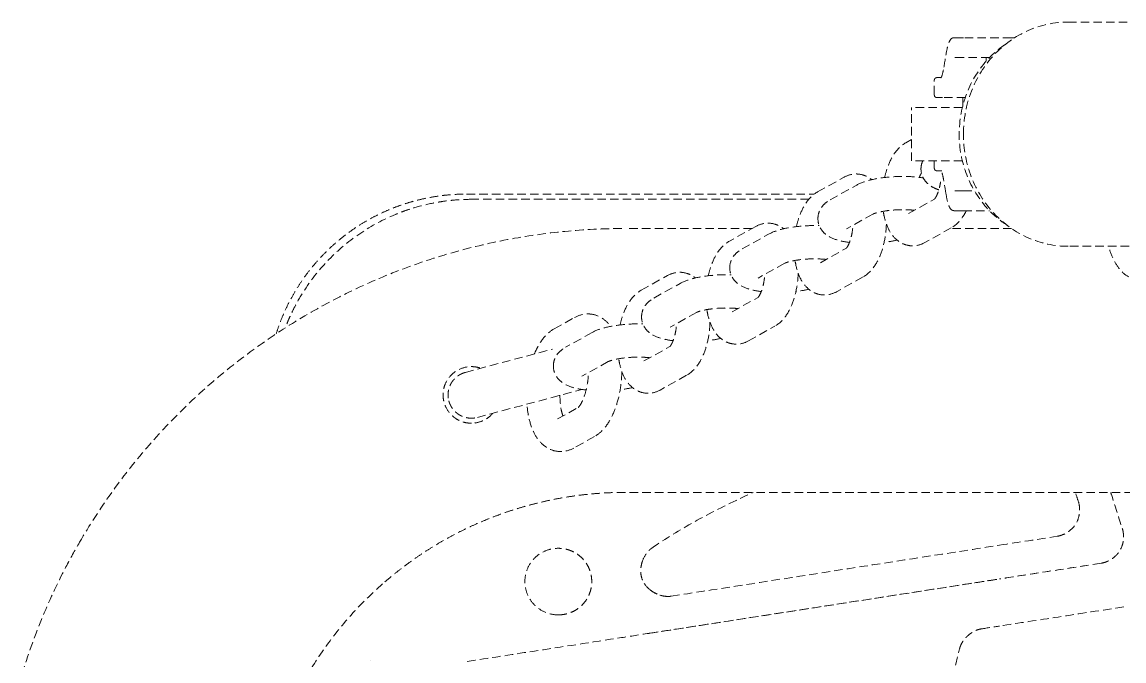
# Model space of a CAD drawing. Header units: millimetres. Extents: x -4151 to 3726, y -2931 to 1353.
# Drawn here: x -378.5 to -213, y 9 to 105 of the extents above; entities that cross this region are included whole.
import ezdxf

# ---------------------------------------------------------------- set-up
doc = ezdxf.new("R2010")
doc.units = ezdxf.units.MM
doc.linetypes.add('HIDDEN', pattern=[1.905, 1.27, -0.635])
doc.layers.add('DIKOM_ОБЪЕКТ', color=7, linetype='Continuous')

msp = doc.modelspace()

# ---------------------------------------------------------------- linework, layer by layer
at = {"layer": 'DIKOM_ОБЪЕКТ', "color": 7, "linetype": 'HIDDEN', "lineweight": 15, "extrusion": (1, -3.44509e-16, -2.22045e-16)}
for p, q in [((-41.068, 105.045), (-221.39, 105.045)), ((-233.706, 99.694), (-233.706, 99.155)), ((-241.502, 94.194), (-241.502, 96.194)), ((-237.223, 93.694), (-237.223, 92.449)), ((-244.925, 84.195), (-244.925, 92.195)), ((-245.783, 86.897), (-244.925, 87.376)), ((-241.502, 84.195), (-241.502, 83.194)), ((-259.025, 79.513), (-255.052, 81.728)), ((-257.124, 78.332), (-253.151, 80.548)), ((-245.362, 76.272), (-241.462, 78.447)), ((-250.716, 76.181), (-254.689, 73.965)), ((-268.879, 74.018), (-287.89, 74.018)), ((-268.294, 74.344), (-272.267, 72.128)), ((-270.366, 70.948), (-266.394, 73.163)), ((-263.94, 74.018), (-264.191, 74.018)), ((-238.954, 74.121), (-242.927, 71.905)), ((-229.89, 74.018), (-239.138, 74.018)), ((-75.086, 71.345), (-221.39, 71.345)), ((-258.604, 68.888), (-254.705, 71.062)), ((-263.958, 68.796), (-267.931, 66.581)), ((-285.509, 64.744), (-281.537, 66.959)), ((-252.196, 66.736), (-256.169, 64.521)), ((-283.608, 63.563), (-279.636, 65.779)), ((-271.846, 61.503), (-267.947, 63.678)), ((-277.201, 61.412), (-281.173, 59.196)), ((-298.588, 58.931), (-295.498, 60.654)), ((-292.878, 58.394), (-296.851, 56.179)), ((-269.411, 57.136), (-265.438, 59.352)), ((-285.088, 54.119), (-281.189, 56.293)), ((-311.912, 52.4), (-298.813, 55.91)), ((-290.443, 54.027), (-294.415, 51.812)), ((-278.681, 51.967), (-282.653, 49.752)), ((-310.101, 45.638), (-294.416, 49.841)), ((-298.053, 45.408), (-294.979, 47.122)), ((-292.528, 42.764), (-295.617, 41.041)), ((-175.486, 34.373), (-287.89, 34.373))]:
    msp.add_line(p, q, dxfattribs=at)
at = {"layer": 'DIKOM_ОБЪЕКТ', "color": 7, "linetype": 'HIDDEN', "lineweight": 15}
for points, knots in [([(-237.118, 88.195), (-237.118, 90.403), (-236.71, 92.604), (-235.133, 96.683), (-233.969, 98.549), (-231.055, 101.671), (-229.313, 102.918), (-225.506, 104.608), (-223.451, 105.045), (-221.39, 105.045)], [0, 0, 0, 0, 0.3926991, 0.3926991, 0.7853982, 0.7853982, 1.1780972, 1.1780972, 1.5707963, 1.5707963, 1.5707963, 1.5707963]), ([(-239.754, 100.09), (-239.65, 100.722), (-239.535, 101.248), (-239.28, 102.065), (-239.162, 102.353), (-238.852, 102.613), (-238.772, 102.694), (-238.431, 102.694)], [0, 0, 0, 0, 3.2439842, 3.2439842, 6.5575601, 6.5575601, 7.8649245, 7.8649245, 7.8649245, 7.8649245]), ([(-229.927, 102.694), (-230.772, 102.694), (-231.636, 102.694), (-233.274, 102.694), (-234.045, 102.694), (-235.38, 102.694), (-235.942, 102.694), (-236.771, 102.694), (-237.038, 102.694), (-237.136, 102.694)], [0, 0, 0, 0, 0.25, 0.25, 0.5, 0.5, 0.75, 0.75, 1, 1, 1, 1]), ([(-230.59, 74.529), (-231.604, 75.19), (-232.545, 75.981), (-234.769, 78.364), (-235.875, 80.136), (-237.372, 84.009), (-237.76, 86.099), (-237.76, 90.291), (-237.372, 92.382), (-235.875, 96.255), (-234.769, 98.027), (-232.545, 100.41), (-231.604, 101.2), (-230.59, 101.862)], [3.6883407, 3.6883407, 3.6883407, 3.6883407, 3.9269908, 3.9269908, 4.3196899, 4.3196899, 4.712389, 4.712389, 5.1050881, 5.1050881, 5.4977871, 5.4977871, 5.7364373, 5.7364373, 5.7364373, 5.7364373]), ([(-233.21, 99.694), (-233.356, 99.694), (-233.499, 99.694), (-234.021, 99.694), (-234.379, 99.694), (-235.046, 99.694), (-235.352, 99.694), (-235.907, 99.694), (-236.149, 99.694), (-236.564, 99.694), (-236.733, 99.694), (-236.996, 99.694), (-237.087, 99.694), (-237.136, 99.694)], [0.32856811, 0.32856811, 0.32856811, 0.32856811, 0.375, 0.375, 0.5, 0.5, 0.625, 0.625, 0.75, 0.75, 0.875, 0.875, 1, 1, 1, 1]), ([(-240.516, 96.647), (-240.516, 96.647), (-240.504, 96.658), (-240.453, 96.729), (-240.394, 96.848), (-240.244, 97.297), (-240.147, 97.719), (-240.059, 98.249)], [1.0455503, 1.0455503, 1.0455503, 1.0455503, 1.7098304, 1.7098304, 3.48128, 3.48128, 6.3237076, 6.3237076, 6.3237076, 6.3237076]), ([(-241.502, 96.194), (-241.502, 96.274), (-241.496, 96.356), (-241.46, 96.477), (-241.441, 96.52), (-241.388, 96.587), (-241.356, 96.613), (-241.293, 96.648), (-241.263, 96.66), (-241.189, 96.681), (-241.144, 96.687), (-241.067, 96.693), (-241.034, 96.694), (-241.002, 96.694)], [0, 0, 0, 0, 0.24037924, 0.24037924, 0.37737045, 0.37737045, 0.49684701, 0.49684701, 0.59324251, 0.59324251, 0.72705586, 0.72705586, 0.82498601, 0.82498601, 0.82498601, 0.82498601]), ([(-241.002, 93.694), (-241.033, 93.694), (-241.064, 93.695), (-241.139, 93.701), (-241.185, 93.707), (-241.26, 93.728), (-241.29, 93.739), (-241.352, 93.773), (-241.384, 93.798), (-241.436, 93.862), (-241.456, 93.902), (-241.496, 94.024), (-241.502, 94.11), (-241.502, 94.194)], [0, 0, 0, 0, 0.09260945, 0.09260945, 0.22829082, 0.22829082, 0.32526046, 0.32526046, 0.44063578, 0.44063578, 0.57295644, 0.57295644, 0.82492285, 0.82492285, 0.82492285, 0.82492285]), ([(-221.39, 71.345), (-223.451, 71.345), (-225.506, 71.783), (-229.313, 73.473), (-231.055, 74.72), (-233.969, 77.842), (-235.133, 79.708), (-236.71, 83.787), (-237.118, 85.988), (-237.118, 88.195)], [1.5707963, 1.5707963, 1.5707963, 1.5707963, 1.9634954, 1.9634954, 2.3561945, 2.3561945, 2.7488936, 2.7488936, 3.1415927, 3.1415927, 3.1415927, 3.1415927]), ([(-248.948, 81.69), (-248.828, 82.237), (-248.676, 82.769), (-248.231, 84.002), (-247.9, 84.68), (-247.044, 85.932), (-246.477, 86.51), (-245.783, 86.897)], [13.5206196, 13.5206196, 13.5206196, 13.5206196, 15.2329974, 15.2329974, 17.7698322, 17.7698322, 20.6448129, 20.6448129, 20.6448129, 20.6448129]), ([(-241.123, 84.195), (-241.947, 84.195), (-242.652, 84.195), (-243.795, 84.195), (-244.229, 84.195), (-244.787, 84.195), (-244.925, 84.195), (-244.925, 84.195)], [4.37558517, 4.37558517, 4.37558517, 4.37558517, 4.61403519, 4.61403519, 4.8524852, 4.8524852, 5.07937575, 5.07937575, 5.07937575, 5.07937575]), ([(-243.498, 82.971), (-243.498, 83.305), (-243.436, 83.644), (-243.293, 84.036), (-243.259, 84.116), (-243.221, 84.195)], [0, 0, 0, 0, 1.0971942, 1.0971942, 1.3900549, 1.3900549, 1.3900549, 1.3900549]), ([(-240.818, 79.831), (-241.086, 79.924), (-241.342, 80.03), (-241.887, 80.307), (-242.177, 80.492), (-242.651, 80.909), (-242.844, 81.122), (-243.222, 81.689), (-243.384, 82.076), (-243.484, 82.64), (-243.498, 82.806), (-243.498, 82.971)], [5.3463358, 5.3463358, 5.3463358, 5.3463358, 6.4346911, 6.4346911, 7.7585834, 7.7585834, 8.7636135, 8.7636135, 10.1067582, 10.1067582, 10.6475157, 10.6475157, 10.6475157, 10.6475157]), ([(-241.002, 82.694), (-241.033, 82.694), (-241.064, 82.695), (-241.139, 82.701), (-241.185, 82.707), (-241.26, 82.728), (-241.29, 82.739), (-241.352, 82.773), (-241.384, 82.798), (-241.436, 82.862), (-241.456, 82.902), (-241.496, 83.024), (-241.502, 83.11), (-241.502, 83.194)], [0, 0, 0, 0, 0.09260945, 0.09260945, 0.22829082, 0.22829082, 0.32526046, 0.32526046, 0.44063578, 0.44063578, 0.57295644, 0.57295644, 0.82492285, 0.82492285, 0.82492285, 0.82492285]), ([(-255.052, 81.728), (-254.585, 81.988), (-254.047, 82.162), (-253.305, 82.219), (-253.108, 82.218), (-252.913, 82.2)], [0, 0, 0, 0, 1.9330278, 1.9330278, 2.6207131, 2.6207131, 2.6207131, 2.6207131]), ([(-253.151, 80.548), (-252.551, 80.883), (-251.881, 81.114), (-250.367, 81.492), (-249.506, 81.635), (-247.842, 81.805), (-247.026, 81.847), (-245.508, 81.849), (-244.784, 81.814), (-243.785, 81.712), (-243.464, 81.669), (-243.157, 81.617)], [0, 0, 0, 0, 2.7719181, 2.7719181, 5.5169285, 5.5169285, 7.8977465, 7.8977465, 10.1095573, 10.1095573, 11.2094959, 11.2094959, 11.2094959, 11.2094959]), ([(-252.913, 82.2), (-252.467, 82.161), (-252.024, 82.032), (-251.365, 81.704), (-251.119, 81.542), (-250.894, 81.358)], [0, 0, 0, 0, 1.5737064, 1.5737064, 2.6193041, 2.6193041, 2.6193041, 2.6193041]), ([(-243.43, 82.353), (-243.468, 82.292), (-243.508, 82.22), (-243.613, 82.014), (-243.679, 81.867), (-243.743, 81.703)], [1.910269, 1.910269, 1.910269, 1.910269, 2.3564729, 2.3564729, 3.0363647, 3.0363647, 3.0363647, 3.0363647]), ([(-240.059, 81.139), (-240.146, 81.667), (-240.243, 82.087), (-240.38, 82.5), (-240.425, 82.602), (-240.483, 82.703), (-240.446, 82.715), (-240.397, 82.717)], [0, 0, 0, 0, 2.8269624, 2.8269624, 4.2164106, 4.2164106, 5.0114188, 5.0114188, 5.0114188, 5.0114188]), ([(-262.19, 74.305), (-262.07, 74.853), (-261.918, 75.384), (-261.473, 76.617), (-261.142, 77.295), (-260.286, 78.548), (-259.719, 79.126), (-259.025, 79.513)], [13.5206196, 13.5206196, 13.5206196, 13.5206196, 15.2329974, 15.2329974, 17.7698322, 17.7698322, 20.6448129, 20.6448129, 20.6448129, 20.6448129]), ([(-241.484, 78.424), (-241.484, 78.424), (-241.483, 78.425), (-241.47, 78.438), (-241.429, 78.481), (-241.322, 78.635), (-241.255, 78.745), (-241.108, 79.034), (-241.025, 79.225), (-240.858, 79.683), (-240.775, 79.963), (-240.646, 80.504), (-240.596, 80.765), (-240.556, 81.03)], [0.7287242, 0.7287242, 0.7287242, 0.7287242, 0.8667901, 0.8667901, 1.6162353, 1.6162353, 2.3564729, 2.3564729, 3.2021989, 3.2021989, 4.1788721, 4.1788721, 4.9900503, 4.9900503, 4.9900503, 4.9900503]), ([(-237.136, 79.694), (-237.087, 79.694), (-236.996, 79.694), (-236.733, 79.694), (-236.564, 79.694), (-236.15, 79.694), (-235.907, 79.694), (-235.58, 79.694), (-235.529, 79.694), (-235.478, 79.694)], [0, 0, 0, 0, 0.125, 0.125, 0.25, 0.25, 0.375, 0.375, 0.39738359, 0.39738359, 0.39738359, 0.39738359]), ([(-310.943, 78.409), (-311.951, 78.409), (-312.945, 78.359), (-314.409, 78.213), (-314.893, 78.152), (-315.611, 78.045), (-315.968, 77.988), (-316.381, 77.913), (-316.587, 77.874), (-316.675, 77.857), (-316.733, 77.846), (-316.761, 77.84), (-317.771, 77.64), (-318.731, 77.398), (-320.139, 76.97), (-320.602, 76.817), (-321.289, 76.571), (-321.629, 76.444), (-322.023, 76.289), (-322.191, 76.222), (-322.303, 76.176), (-322.357, 76.154), (-324.249, 75.371), (-325.996, 74.433), (-329.254, 72.251), (-330.764, 71.007), (-333.5, 68.271), (-334.744, 66.761), (-336.38, 64.318), (-336.887, 63.474), (-337.586, 62.17), (-337.809, 61.728), (-338.126, 61.057), (-338.281, 60.719), (-338.454, 60.322), (-338.527, 60.15), (-338.575, 60.036), (-338.6, 59.977), (-338.736, 59.649), (-338.845, 59.373), (-338.95, 59.096)], [-1, -1, -1, -1, -0.9375, -0.9375, -0.90625, -0.90625, -0.890625, -0.8828125, -0.87890625, -0.87695312, -0.87695312, -0.875, -0.875, -0.8125, -0.8125, -0.78125, -0.78125, -0.765625, -0.7578125, -0.75390625, -0.75390625, -0.75, -0.75, -0.625, -0.625, -0.5, -0.5, -0.375, -0.375, -0.3125, -0.3125, -0.28125, -0.28125, -0.265625, -0.2578125, -0.25390625, -0.25390625, -0.25, -0.25, -0.23085261, -0.23085261, -0.23085261, -0.23085261]), ([(-258.969, 75.392), (-258.983, 75.734), (-258.933, 76.083), (-258.724, 76.722), (-258.563, 77.02), (-258.169, 77.549), (-257.929, 77.779), (-257.5, 78.107), (-257.315, 78.226), (-257.124, 78.332)], [0, 0, 0, 0, 1.136642, 1.136642, 2.2760099, 2.2760099, 3.5055536, 3.5055536, 4.3868694, 4.3868694, 4.3868694, 4.3868694]), ([(-238.431, 76.694), (-238.489, 76.694), (-238.54, 76.698), (-238.63, 76.708), (-238.67, 76.717), (-238.758, 76.741), (-238.8, 76.759), (-238.915, 76.821), (-238.97, 76.87), (-239.162, 77.088), (-239.264, 77.309), (-239.508, 78.022), (-239.638, 78.594), (-239.754, 79.299)], [0, 0, 0, 0, 0.2219801, 0.2219801, 0.4714907, 0.4714907, 0.8781791, 0.8781791, 1.7618984, 1.7618984, 4.2719019, 4.2719019, 7.8885618, 7.8885618, 7.8885618, 7.8885618]), ([(-244.492, 76.757), (-244.503, 76.758), (-244.515, 76.76), (-244.848, 76.797), (-245.208, 76.823), (-246, 76.852), (-246.445, 76.852), (-247.35, 76.819), (-247.822, 76.785), (-248.705, 76.686), (-249.13, 76.62), (-249.841, 76.476), (-250.146, 76.395), (-250.462, 76.29), (-250.543, 76.259), (-250.666, 76.207), (-250.706, 76.187), (-250.716, 76.181)], [5.8046613, 5.8046613, 5.8046613, 5.8046613, 5.8463749, 5.8463749, 7.026725, 7.026725, 8.3489774, 8.3489774, 9.7438413, 9.7438413, 11.1411433, 11.1411433, 12.4582497, 12.4582497, 13.0408524, 13.0408524, 13.6579424, 13.6579424, 13.6579424, 13.6579424]), ([(-245.065, 71.433), (-245.512, 71.473), (-245.955, 71.601), (-246.754, 71.999), (-247.117, 72.272), (-247.784, 72.951), (-248.078, 73.375), (-248.635, 74.442), (-248.865, 75.126), (-249.077, 76.101), (-249.122, 76.353), (-249.159, 76.609)], [0, 0, 0, 0, 1.5737064, 1.5737064, 3.1748179, 3.1748179, 5.040479, 5.040479, 7.5193911, 7.5193911, 8.3446828, 8.3446828, 8.3446828, 8.3446828]), ([(-236.689, 76.694), (-236.855, 76.36), (-237.038, 76.044), (-237.693, 75.086), (-238.26, 74.508), (-238.954, 74.121)], [16.5033644, 16.5033644, 16.5033644, 16.5033644, 17.7698322, 17.7698322, 20.6448129, 20.6448129, 20.6448129, 20.6448129]), ([(-237.136, 76.694), (-237.038, 76.694), (-236.771, 76.694), (-235.942, 76.694), (-235.38, 76.694), (-234.254, 76.694), (-233.746, 76.694), (-233.208, 76.694)], [0, 0, 0, 0, 0.25, 0.25, 0.5, 0.5, 0.67175245, 0.67175245, 0.67175245, 0.67175245]), ([(-268.294, 74.344), (-267.828, 74.604), (-267.29, 74.778), (-266.547, 74.834), (-266.35, 74.833), (-266.155, 74.816)], [0, 0, 0, 0, 1.9330278, 1.9330278, 2.6207131, 2.6207131, 2.6207131, 2.6207131]), ([(-266.394, 73.163), (-265.793, 73.498), (-265.123, 73.729), (-263.609, 74.107), (-262.748, 74.251), (-261.085, 74.421), (-260.268, 74.463), (-259.243, 74.464), (-259.006, 74.46), (-258.771, 74.453)], [0, 0, 0, 0, 2.7719181, 2.7719181, 5.5169285, 5.5169285, 7.8977465, 7.8977465, 8.6181489, 8.6181489, 8.6181489, 8.6181489]), ([(-266.155, 74.816), (-265.709, 74.776), (-265.266, 74.648), (-264.607, 74.32), (-264.361, 74.158), (-264.136, 73.974)], [0, 0, 0, 0, 1.5737064, 1.5737064, 2.6193041, 2.6193041, 2.6193041, 2.6193041]), ([(-254.236, 71.93), (-254.785, 71.999), (-255.3, 72.094), (-256.427, 72.387), (-257.019, 72.607), (-257.842, 73.172), (-258.107, 73.405), (-258.463, 73.856), (-258.581, 74.041), (-258.849, 74.591), (-258.954, 74.993), (-258.969, 75.392)], [10.5283908, 10.5283908, 10.5283908, 10.5283908, 12.3973144, 12.3973144, 14.9898791, 14.9898791, 16.2703576, 16.2703576, 17.0241721, 17.0241721, 18.3527325, 18.3527325, 18.3527325, 18.3527325]), ([(-254.726, 71.039), (-254.726, 71.039), (-254.725, 71.04), (-254.712, 71.053), (-254.672, 71.097), (-254.565, 71.25), (-254.498, 71.36), (-254.35, 71.65), (-254.267, 71.84), (-254.1, 72.298), (-254.017, 72.578), (-253.868, 73.206), (-253.804, 73.565), (-253.737, 74.12), (-253.719, 74.317), (-253.706, 74.513)], [0.7287242, 0.7287242, 0.7287242, 0.7287242, 0.8667901, 0.8667901, 1.6162353, 1.6162353, 2.3564729, 2.3564729, 3.2021989, 3.2021989, 4.1788721, 4.1788721, 5.2737017, 5.2737017, 5.8618498, 5.8618498, 5.8618498, 5.8618498]), ([(-248.694, 74.696), (-248.713, 74.023), (-248.779, 73.338), (-249.022, 71.873), (-249.223, 71.085), (-249.748, 69.632), (-250.079, 68.954), (-250.935, 67.701), (-251.502, 67.123), (-252.196, 66.736)], [10.7405305, 10.7405305, 10.7405305, 10.7405305, 12.7624926, 12.7624926, 15.2329974, 15.2329974, 17.7698322, 17.7698322, 20.6448129, 20.6448129, 20.6448129, 20.6448129]), ([(-369.84, 26.897), (-368.378, 29.408), (-366.799, 31.855), (-363.429, 36.585), (-361.633, 38.875), (-357.843, 43.275), (-355.845, 45.39), (-351.668, 49.424), (-349.485, 51.347), (-344.955, 54.98), (-342.604, 56.694), (-337.76, 59.897), (-335.261, 61.388), (-330.144, 64.132), (-327.519, 65.388), (-322.171, 67.651), (-319.443, 68.661), (-313.91, 70.424), (-311.1, 71.179), (-305.429, 72.427), (-302.561, 72.921), (-296.799, 73.643), (-293.899, 73.872), (-289.962, 74.001), (-288.926, 74.018), (-287.89, 74.018)], [0, 0, 0, 0, 8.7165521, 8.7165521, 17.4269521, 17.4269521, 26.1373608, 26.1373608, 34.8477695, 34.8477695, 43.5581782, 43.5581782, 52.2685869, 52.2685869, 60.9789956, 60.9789956, 69.6894043, 69.6894043, 78.399813, 78.399813, 87.1102217, 87.1102217, 95.8206304, 95.8206304, 98.9280791, 98.9280791, 98.9280791, 98.9280791]), ([(-275.433, 66.921), (-275.312, 67.468), (-275.16, 67.999), (-274.715, 69.233), (-274.384, 69.911), (-273.528, 71.163), (-272.961, 71.741), (-272.267, 72.128)], [13.5206196, 13.5206196, 13.5206196, 13.5206196, 15.2329974, 15.2329974, 17.7698322, 17.7698322, 20.6448129, 20.6448129, 20.6448129, 20.6448129]), ([(-242.927, 71.905), (-243.393, 71.645), (-243.931, 71.471), (-244.673, 71.414), (-244.87, 71.416), (-245.065, 71.433)], [0, 0, 0, 0, 1.9330278, 1.9330278, 2.6207131, 2.6207131, 2.6207131, 2.6207131]), ([(-212.3, 66.736), (-212.765, 66.995), (-213.173, 67.341), (-213.939, 68.201), (-214.287, 68.744), (-214.88, 69.951), (-215.128, 70.63), (-215.32, 71.345)], [0, 0, 0, 0, 1.9235649, 1.9235649, 4.1931442, 4.1931442, 6.5000926, 6.5000926, 6.5000926, 6.5000926]), ([(-272.212, 68.008), (-272.225, 68.35), (-272.175, 68.698), (-271.966, 69.338), (-271.805, 69.635), (-271.411, 70.165), (-271.171, 70.395), (-270.743, 70.723), (-270.557, 70.841), (-270.366, 70.948)], [0, 0, 0, 0, 1.136642, 1.136642, 2.2760099, 2.2760099, 3.5055536, 3.5055536, 4.3868694, 4.3868694, 4.3868694, 4.3868694]), ([(-267.478, 64.546), (-268.027, 64.615), (-268.542, 64.709), (-269.669, 65.003), (-270.262, 65.223), (-271.085, 65.787), (-271.349, 66.021), (-271.705, 66.471), (-271.823, 66.657), (-272.091, 67.206), (-272.196, 67.608), (-272.212, 68.008)], [10.5283908, 10.5283908, 10.5283908, 10.5283908, 12.3973144, 12.3973144, 14.9898791, 14.9898791, 16.2703576, 16.2703576, 17.0241721, 17.0241721, 18.3527325, 18.3527325, 18.3527325, 18.3527325]), ([(-257.734, 69.373), (-257.746, 69.374), (-257.757, 69.375), (-258.091, 69.412), (-258.451, 69.438), (-259.242, 69.467), (-259.688, 69.467), (-260.593, 69.435), (-261.064, 69.4), (-261.947, 69.302), (-262.372, 69.236), (-263.083, 69.091), (-263.389, 69.01), (-263.704, 68.905), (-263.785, 68.875), (-263.908, 68.823), (-263.948, 68.802), (-263.958, 68.796)], [5.8046613, 5.8046613, 5.8046613, 5.8046613, 5.8463749, 5.8463749, 7.026725, 7.026725, 8.3489774, 8.3489774, 9.7438413, 9.7438413, 11.1411433, 11.1411433, 12.4582497, 12.4582497, 13.0408524, 13.0408524, 13.6579424, 13.6579424, 13.6579424, 13.6579424]), ([(-258.308, 64.048), (-258.754, 64.088), (-259.197, 64.217), (-259.996, 64.614), (-260.359, 64.888), (-261.026, 65.566), (-261.32, 65.99), (-261.877, 67.057), (-262.108, 67.741), (-262.319, 68.717), (-262.364, 68.968), (-262.401, 69.225)], [0, 0, 0, 0, 1.5737064, 1.5737064, 3.1748179, 3.1748179, 5.040479, 5.040479, 7.5193911, 7.5193911, 8.3446828, 8.3446828, 8.3446828, 8.3446828]), ([(-281.537, 66.959), (-281.07, 67.219), (-280.532, 67.393), (-279.79, 67.45), (-279.593, 67.449), (-279.398, 67.431)], [0, 0, 0, 0, 1.9330278, 1.9330278, 2.6207131, 2.6207131, 2.6207131, 2.6207131]), ([(-279.636, 65.779), (-279.035, 66.113), (-278.365, 66.345), (-276.851, 66.723), (-275.991, 66.866), (-274.327, 67.036), (-273.511, 67.078), (-272.486, 67.079), (-272.248, 67.076), (-272.013, 67.068)], [0, 0, 0, 0, 2.7719181, 2.7719181, 5.5169285, 5.5169285, 7.8977465, 7.8977465, 8.6181489, 8.6181489, 8.6181489, 8.6181489]), ([(-279.398, 67.431), (-278.951, 67.392), (-278.508, 67.263), (-277.849, 66.935), (-277.603, 66.773), (-277.378, 66.589)], [0, 0, 0, 0, 1.5737064, 1.5737064, 2.6193041, 2.6193041, 2.6193041, 2.6193041]), ([(-267.968, 63.655), (-267.968, 63.655), (-267.967, 63.656), (-267.954, 63.669), (-267.914, 63.712), (-267.807, 63.866), (-267.74, 63.975), (-267.592, 64.265), (-267.509, 64.456), (-267.343, 64.914), (-267.259, 65.194), (-267.11, 65.821), (-267.046, 66.18), (-266.979, 66.735), (-266.961, 66.932), (-266.949, 67.129)], [0.7287242, 0.7287242, 0.7287242, 0.7287242, 0.8667901, 0.8667901, 1.6162353, 1.6162353, 2.3564729, 2.3564729, 3.2021989, 3.2021989, 4.1788721, 4.1788721, 5.2737017, 5.2737017, 5.8618498, 5.8618498, 5.8618498, 5.8618498]), ([(-261.936, 67.312), (-261.956, 66.638), (-262.022, 65.954), (-262.265, 64.489), (-262.465, 63.7), (-262.99, 62.247), (-263.321, 61.569), (-264.177, 60.317), (-264.744, 59.739), (-265.438, 59.352)], [10.7405305, 10.7405305, 10.7405305, 10.7405305, 12.7624926, 12.7624926, 15.2329974, 15.2329974, 17.7698322, 17.7698322, 20.6448129, 20.6448129, 20.6448129, 20.6448129]), ([(-288.675, 59.536), (-288.554, 60.084), (-288.403, 60.615), (-287.958, 61.848), (-287.626, 62.526), (-286.77, 63.778), (-286.203, 64.357), (-285.509, 64.744)], [13.5206196, 13.5206196, 13.5206196, 13.5206196, 15.2329974, 15.2329974, 17.7698322, 17.7698322, 20.6448129, 20.6448129, 20.6448129, 20.6448129]), ([(-285.454, 60.623), (-285.467, 60.965), (-285.417, 61.313), (-285.208, 61.953), (-285.048, 62.251), (-284.653, 62.78), (-284.413, 63.01), (-283.985, 63.338), (-283.799, 63.457), (-283.608, 63.563)], [0, 0, 0, 0, 1.136642, 1.136642, 2.2760099, 2.2760099, 3.5055536, 3.5055536, 4.3868694, 4.3868694, 4.3868694, 4.3868694]), ([(-256.169, 64.521), (-256.635, 64.26), (-257.174, 64.087), (-257.916, 64.03), (-258.113, 64.031), (-258.308, 64.048)], [0, 0, 0, 0, 1.9330278, 1.9330278, 2.6207131, 2.6207131, 2.6207131, 2.6207131]), ([(-270.977, 61.988), (-270.988, 61.989), (-270.999, 61.991), (-271.333, 62.028), (-271.693, 62.054), (-272.485, 62.083), (-272.93, 62.083), (-273.835, 62.05), (-274.306, 62.016), (-275.189, 61.917), (-275.614, 61.851), (-276.326, 61.707), (-276.631, 61.625), (-276.946, 61.521), (-277.027, 61.49), (-277.15, 61.438), (-277.19, 61.418), (-277.201, 61.412)], [5.8046613, 5.8046613, 5.8046613, 5.8046613, 5.8463749, 5.8463749, 7.026725, 7.026725, 8.3489774, 8.3489774, 9.7438413, 9.7438413, 11.1411433, 11.1411433, 12.4582497, 12.4582497, 13.0408524, 13.0408524, 13.6579424, 13.6579424, 13.6579424, 13.6579424]), ([(-271.55, 56.664), (-271.996, 56.704), (-272.439, 56.832), (-273.238, 57.23), (-273.601, 57.503), (-274.268, 58.181), (-274.562, 58.606), (-275.119, 59.673), (-275.35, 60.357), (-275.561, 61.332), (-275.606, 61.583), (-275.643, 61.84)], [0, 0, 0, 0, 1.5737064, 1.5737064, 3.1748179, 3.1748179, 5.040479, 5.040479, 7.5193911, 7.5193911, 8.3446828, 8.3446828, 8.3446828, 8.3446828]), ([(-295.498, 60.654), (-294.953, 60.958), (-294.321, 61.154), (-293.511, 61.191), (-293.339, 61.187), (-293.169, 61.172)], [0, 0, 0, 0, 2.3672471, 2.3672471, 2.99931, 2.99931, 2.99931, 2.99931]), ([(-293.169, 61.172), (-292.662, 61.126), (-292.16, 60.975), (-291.259, 60.508), (-290.853, 60.187), (-290.36, 59.661), (-290.221, 59.493), (-290.092, 59.317)], [0, 0, 0, 0, 1.8782267, 1.8782267, 3.7990605, 3.7990605, 4.6267059, 4.6267059, 4.6267059, 4.6267059]), ([(-292.878, 58.394), (-292.278, 58.729), (-291.607, 58.96), (-290.094, 59.338), (-289.233, 59.482), (-287.569, 59.652), (-286.753, 59.694), (-285.728, 59.694), (-285.49, 59.691), (-285.256, 59.684)], [0, 0, 0, 0, 2.7719181, 2.7719181, 5.5169285, 5.5169285, 7.8977465, 7.8977465, 8.6181489, 8.6181489, 8.6181489, 8.6181489]), ([(-280.72, 57.161), (-281.269, 57.23), (-281.785, 57.325), (-282.911, 57.618), (-283.504, 57.838), (-284.327, 58.403), (-284.591, 58.636), (-284.947, 59.087), (-285.066, 59.272), (-285.333, 59.822), (-285.438, 60.224), (-285.454, 60.623)], [10.5283908, 10.5283908, 10.5283908, 10.5283908, 12.3973144, 12.3973144, 14.9898791, 14.9898791, 16.2703576, 16.2703576, 17.0241721, 17.0241721, 18.3527325, 18.3527325, 18.3527325, 18.3527325]), ([(-281.21, 56.27), (-281.21, 56.27), (-281.209, 56.271), (-281.196, 56.284), (-281.156, 56.328), (-281.049, 56.481), (-280.982, 56.591), (-280.834, 56.881), (-280.751, 57.071), (-280.585, 57.529), (-280.501, 57.809), (-280.352, 58.437), (-280.288, 58.795), (-280.221, 59.351), (-280.203, 59.548), (-280.191, 59.744)], [0.7287242, 0.7287242, 0.7287242, 0.7287242, 0.8667901, 0.8667901, 1.6162353, 1.6162353, 2.3564729, 2.3564729, 3.2021989, 3.2021989, 4.1788721, 4.1788721, 5.2737017, 5.2737017, 5.8618498, 5.8618498, 5.8618498, 5.8618498]), ([(-275.178, 59.927), (-275.198, 59.254), (-275.264, 58.569), (-275.507, 57.104), (-275.708, 56.316), (-276.232, 54.863), (-276.563, 54.185), (-277.419, 52.932), (-277.986, 52.354), (-278.681, 51.967)], [10.7405305, 10.7405305, 10.7405305, 10.7405305, 12.7624926, 12.7624926, 15.2329974, 15.2329974, 17.7698322, 17.7698322, 20.6448129, 20.6448129, 20.6448129, 20.6448129]), ([(-301.538, 55.179), (-301.407, 55.501), (-301.265, 55.81), (-300.739, 56.826), (-300.299, 57.473), (-299.424, 58.37), (-299.028, 58.686), (-298.588, 58.931)], [18.9120392, 18.9120392, 18.9120392, 18.9120392, 20.0652574, 20.0652574, 22.9034008, 22.9034008, 24.8137327, 24.8137327, 24.8137327, 24.8137327]), ([(-269.411, 57.136), (-269.878, 56.876), (-270.416, 56.702), (-271.158, 56.645), (-271.355, 56.646), (-271.55, 56.664)], [0, 0, 0, 0, 1.9330278, 1.9330278, 2.6207131, 2.6207131, 2.6207131, 2.6207131]), ([(-298.696, 53.239), (-298.71, 53.581), (-298.659, 53.929), (-298.45, 54.568), (-298.29, 54.866), (-297.895, 55.396), (-297.655, 55.626), (-297.227, 55.954), (-297.042, 56.072), (-296.851, 56.179)], [0, 0, 0, 0, 1.136642, 1.136642, 2.2760099, 2.2760099, 3.5055536, 3.5055536, 4.3868694, 4.3868694, 4.3868694, 4.3868694]), ([(-284.219, 54.603), (-284.23, 54.605), (-284.241, 54.606), (-284.575, 54.643), (-284.935, 54.669), (-285.727, 54.698), (-286.172, 54.698), (-287.077, 54.666), (-287.548, 54.631), (-288.432, 54.533), (-288.856, 54.467), (-289.568, 54.322), (-289.873, 54.241), (-290.188, 54.136), (-290.269, 54.105), (-290.392, 54.054), (-290.432, 54.033), (-290.443, 54.027)], [5.8046613, 5.8046613, 5.8046613, 5.8046613, 5.8463749, 5.8463749, 7.026725, 7.026725, 8.3489774, 8.3489774, 9.7438413, 9.7438413, 11.1411433, 11.1411433, 12.4582497, 12.4582497, 13.0408524, 13.0408524, 13.6579424, 13.6579424, 13.6579424, 13.6579424]), ([(-311.006, 44.769), (-311.143, 44.769), (-311.279, 44.776), (-311.551, 44.802), (-311.688, 44.822), (-312.088, 44.9), (-312.349, 44.978), (-312.854, 45.182), (-313.093, 45.306), (-313.431, 45.525), (-313.541, 45.604), (-313.753, 45.772), (-313.857, 45.864), (-314.346, 46.335), (-314.667, 46.79), (-315.003, 47.546), (-315.09, 47.809), (-315.213, 48.356), (-315.248, 48.633), (-315.262, 49.197), (-315.242, 49.476), (-315.145, 50.027), (-315.068, 50.301), (-314.755, 51.101), (-314.451, 51.574), (-313.65, 52.395), (-313.185, 52.713), (-312.131, 53.157), (-311.579, 53.269), (-311.006, 53.269)], [0, 0, 0, 0, 0.03125, 0.03125, 0.0625, 0.0625, 0.125, 0.125, 0.1875, 0.1875, 0.21875, 0.21875, 0.25, 0.25, 0.375, 0.375, 0.4375, 0.4375, 0.5, 0.5, 0.5625, 0.5625, 0.625, 0.625, 0.75, 0.75, 0.875, 0.875, 1, 1, 1, 1]), ([(-311.006, 53.269), (-310.855, 53.269), (-310.704, 53.261), (-310.404, 53.229), (-310.253, 53.204), (-309.928, 53.134), (-309.754, 53.084), (-309.583, 53.024)], [0, 0, 0, 0, 0.03125, 0.03125, 0.0625, 0.0625, 0.10028896, 0.10028896, 0.10028896, 0.10028896]), ([(-293.777, 49.754), (-294.395, 49.825), (-294.974, 49.926), (-296.153, 50.234), (-296.746, 50.454), (-297.569, 51.018), (-297.834, 51.251), (-298.189, 51.702), (-298.308, 51.888), (-298.576, 52.437), (-298.68, 52.839), (-298.696, 53.239)], [10.3189721, 10.3189721, 10.3189721, 10.3189721, 12.3973144, 12.3973144, 14.9898791, 14.9898791, 16.2703576, 16.2703576, 17.0241721, 17.0241721, 18.3527325, 18.3527325, 18.3527325, 18.3527325]), ([(-284.792, 49.279), (-285.238, 49.319), (-285.681, 49.448), (-286.48, 49.845), (-286.843, 50.119), (-287.511, 50.797), (-287.804, 51.221), (-288.361, 52.288), (-288.592, 52.972), (-288.803, 53.948), (-288.848, 54.199), (-288.885, 54.455)], [0, 0, 0, 0, 1.5737064, 1.5737064, 3.1748179, 3.1748179, 5.040479, 5.040479, 7.5193911, 7.5193911, 8.3446828, 8.3446828, 8.3446828, 8.3446828]), ([(-294.984, 47.118), (-294.984, 47.118), (-294.96, 47.136), (-294.863, 47.235), (-294.774, 47.341), (-294.571, 47.648), (-294.453, 47.858), (-294.208, 48.383), (-294.078, 48.718), (-293.834, 49.492), (-293.721, 49.949), (-293.539, 50.934), (-293.472, 51.476), (-293.43, 52.128), (-293.425, 52.248), (-293.42, 52.367)], [0.4146962, 0.4146962, 0.4146962, 0.4146962, 1.1750607, 1.1750607, 2.2399396, 2.2399396, 3.3729657, 3.3729657, 4.6801379, 4.6801379, 6.1592379, 6.1592379, 7.7647349, 7.7647349, 8.1233601, 8.1233601, 8.1233601, 8.1233601]), ([(-288.414, 52.526), (-288.426, 51.862), (-288.475, 51.189), (-288.673, 49.63), (-288.855, 48.737), (-289.337, 47.076), (-289.641, 46.29), (-290.376, 44.869), (-290.817, 44.223), (-291.692, 43.326), (-292.088, 43.01), (-292.528, 42.764)], [12.5972973, 12.5972973, 12.5972973, 12.5972973, 14.5957271, 14.5957271, 17.3222156, 17.3222156, 20.0652574, 20.0652574, 22.9034008, 22.9034008, 24.8137327, 24.8137327, 24.8137327, 24.8137327]), ([(-282.653, 49.752), (-283.12, 49.491), (-283.658, 49.317), (-284.4, 49.261), (-284.597, 49.262), (-284.792, 49.279)], [0, 0, 0, 0, 1.9330278, 1.9330278, 2.6207131, 2.6207131, 2.6207131, 2.6207131]), ([(-297.704, 48.96), (-297.706, 48.653), (-297.698, 48.35), (-297.645, 47.55), (-297.577, 47.065), (-297.419, 46.345), (-297.336, 46.071), (-297.253, 45.854)], [8.4948847, 8.4948847, 8.4948847, 8.4948847, 9.4289968, 9.4289968, 11.0743064, 11.0743064, 12.3068646, 12.3068646, 12.3068646, 12.3068646]), ([(-297.947, 40.524), (-298.454, 40.569), (-298.956, 40.72), (-299.857, 41.188), (-300.263, 41.509), (-301.023, 42.319), (-301.36, 42.836), (-301.964, 44.077), (-302.212, 44.837), (-302.52, 46.277), (-302.612, 46.945), (-302.661, 47.632)], [0, 0, 0, 0, 1.8782267, 1.8782267, 3.7990605, 3.7990605, 6.1140538, 6.1140538, 8.8948463, 8.8948463, 11.0301391, 11.0301391, 11.0301391, 11.0301391]), ([(-307.771, 46.262), (-307.812, 46.214), (-307.854, 46.167), (-307.941, 46.074), (-307.986, 46.029), (-308.077, 45.939), (-308.122, 45.897), (-308.369, 45.676), (-308.577, 45.521), (-308.909, 45.319), (-309.023, 45.258), (-309.256, 45.144), (-309.378, 45.091), (-309.986, 44.861), (-310.487, 44.769), (-311.006, 44.769)], [0.70310207, 0.70310207, 0.70310207, 0.70310207, 0.71875, 0.71875, 0.734375, 0.734375, 0.75, 0.75, 0.8125, 0.8125, 0.84375, 0.84375, 0.875, 0.875, 1, 1, 1, 1]), ([(-295.617, 41.041), (-296.162, 40.737), (-296.794, 40.541), (-297.605, 40.505), (-297.776, 40.509), (-297.947, 40.524)], [0, 0, 0, 0, 2.3672471, 2.3672471, 2.99931, 2.99931, 2.99931, 2.99931]), ([(-283.901, 26.01), (-281.842, 27.43), (-279.706, 28.741), (-275.181, 31.266), (-272.783, 32.47), (-269.795, 33.864), (-269.235, 34.12), (-268.673, 34.373)], [0, 0, 0, 0, 7.504088, 7.504088, 15.5476599, 15.5476599, 17.3952922, 17.3952922, 17.3952922, 17.3952922]), ([(-215.012, 34.373), (-214.978, 34.268), (-214.396, 32.455), (-213.812, 30.634), (-213.259, 28.91)], [0.64617305, 0.64617305, 0.64617305, 0.64617305, 0.66666667, 1, 1, 1, 1]), ([(-219.859, 32.969), (-219.741, 32.607), (-219.68, 32.222), (-219.663, 31.427), (-219.717, 31.007), (-219.953, 30.179), (-220.15, 29.762), (-220.651, 29.072), (-220.945, 28.779), (-221.615, 28.282), (-222.001, 28.076), (-222.615, 27.866), (-222.831, 27.812), (-223.049, 27.778)], [0, 0, 0, 0, 1.1437128, 1.1437128, 2.3866621, 2.3866621, 3.7264152, 3.7264152, 4.9451038, 4.9451038, 6.2282174, 6.2282174, 6.8904344, 6.8904344, 6.8904344, 6.8904344]), ([(-213.259, 28.91), (-213.202, 28.733), (-213.118, 28.378), (-213.064, 27.818), (-213.089, 27.23), (-213.233, 26.451), (-213.547, 25.705), (-214.02, 25.074), (-214.439, 24.661), (-214.906, 24.314), (-215.41, 24.038), (-215.925, 23.84), (-216.274, 23.759), (-216.455, 23.731)], [0, 0, 0, 0, 0.0833333, 0.1666667, 0.25, 0.3333333, 0.5, 0.5833333, 0.6666667, 0.75, 0.8333333, 0.9166667, 1, 1, 1, 1]), ([(-378.476, 7.06), (-377.628, 9.837), (-376.652, 12.578), (-374.454, 17.953), (-373.23, 20.593), (-371.234, 24.426), (-370.551, 25.67), (-369.84, 26.897)], [0, 0, 0, 0, 8.7285928, 8.7285928, 17.4558973, 17.4558973, 21.7190831, 21.7190831, 21.7190831, 21.7190831]), ([(-297.959, 15.971), (-298.499, 15.971), (-299.045, 16.062), (-300.067, 16.403), (-300.556, 16.66), (-301.407, 17.304), (-301.784, 17.694), (-302.392, 18.571), (-302.628, 19.07), (-302.921, 20.09), (-302.988, 20.623), (-302.95, 21.675), (-302.845, 22.208), (-302.478, 23.205), (-302.208, 23.681), (-301.545, 24.503), (-301.149, 24.863), (-300.263, 25.446), (-299.757, 25.67), (-298.82, 25.914), (-298.388, 25.971), (-297.959, 25.971)], [0, 0, 0, 0, 1.6237641, 1.6237641, 3.2408701, 3.2408701, 4.8317211, 4.8317211, 6.4455435, 6.4455435, 8.0165277, 8.0165277, 9.6049507, 9.6049507, 11.2061913, 11.2061913, 12.7762679, 12.7762679, 14.3965962, 14.3965962, 15.6868512, 15.6868512, 15.6868512, 15.6868512]), ([(-285.333, 24.013), (-285.168, 24.497), (-284.92, 24.963), (-284.476, 25.509), (-284.342, 25.65), (-284.197, 25.777)], [0, 0, 0, 0, 1.5339433, 1.5339433, 2.1129905, 2.1129905, 2.1129905, 2.1129905]), ([(-280.988, 18.777), (-274.552, 19.777), (-261.678, 21.777), (-245.244, 24.33), (-235.247, 25.883), (-231.688, 26.436)], [0, 0, 0, 0, 0.33333333, 0.66666667, 0.85092448, 0.85092448, 0.85092448, 0.85092448]), ([(-285.299, 21.173), (-285.435, 21.489), (-285.519, 21.831), (-285.592, 22.534), (-285.577, 22.903), (-285.479, 23.516), (-285.416, 23.769), (-285.333, 24.013)], [0, 0, 0, 0, 1.0309781, 1.0309781, 2.1204279, 2.1204279, 2.8951306, 2.8951306, 2.8951306, 2.8951306]), ([(-216.452, 23.731), (-221.169, 23.001), (-226.248, 22.213), (-231.326, 21.423), (-231.688, 21.367)], [0, 0, 0, 0, 0.20883912, 0.22486898, 0.22486898, 0.22486898, 0.22486898]), ([(-324.329, 20.629), (-325.998, 19.167), (-327.581, 17.602), (-330.54, 14.301), (-331.922, 12.56), (-334.462, 8.93), (-335.625, 7.034), (-337.711, 3.125), (-338.639, 1.103), (-339.899, -2.149), (-340.318, -3.351), (-340.695, -4.566)], [0, 0, 0, 0, 6.6649695, 6.6649695, 13.3232424, 13.3232424, 19.9842764, 19.9842764, 26.6470154, 26.6470154, 30.4710443, 30.4710443, 30.4710443, 30.4710443]), ([(-284.197, 19.753), (-284.578, 20.063), (-284.914, 20.446), (-285.207, 20.972), (-285.256, 21.072), (-285.299, 21.173)], [0, 0, 0, 0, 1.4740052, 1.4740052, 1.8064465, 1.8064465, 1.8064465, 1.8064465]), ([(-284.381, 13.188), (-283.184, 13.373), (-281.988, 13.559), (-277.599, 14.24), (-274.406, 14.735), (-261.333, 16.763), (-251.451, 18.296), (-238.275, 20.343), (-231.687, 21.367), (-231.688, 21.367)], [0.4994751, 0.4994751, 0.4994751, 0.4994751, 4.1324917, 4.1324917, 13.8293568, 13.8293568, 43.8303109, 43.8303109, 53.8303476, 53.8303476, 53.8303476, 53.8303476]), ([(-284.197, 13.216), (-280.904, 13.727), (-277.611, 14.238), (-264.439, 16.281), (-254.557, 17.814), (-241.482, 19.845), (-238.287, 20.341), (-234.494, 20.931), (-233.895, 21.024), (-232.847, 21.187), (-232.398, 21.257), (-231.865, 21.34), (-231.781, 21.353), (-231.694, 21.366), (-231.692, 21.366), (-231.69, 21.367), (-231.689, 21.367), (-231.688, 21.367), (-231.688, 21.367), (-231.688, 21.367), (-231.688, 21.367), (-231.683, 21.368), (-231.688, 21.367), (-231.688, 21.367), (-231.688, 21.367), (-231.688, 21.367), (-231.688, 21.367), (-231.688, 21.367), (-231.688, 21.367), (-231.688, 21.367)], [0, 0, 0, 0, 10.0000353, 10.0000353, 40.0009891, 40.0009891, 49.6984589, 49.6984589, 51.5167287, 51.5167287, 52.8804309, 52.8804309, 53.1361251, 53.1361251, 53.1421179, 53.1421179, 53.144071, 53.144071, 53.1444098, 53.1444098, 53.144654, 53.144654, 53.1602793, 53.1602793, 53.1612558, 53.1612558, 53.1615, 53.1615, 53.1616221, 53.1616221, 53.1616221, 53.1616221]), ([(-281.483, 18.74), (-281.849, 18.74), (-282.218, 18.798), (-282.968, 19.014), (-283.353, 19.186), (-283.877, 19.509), (-284.042, 19.626), (-284.197, 19.753)], [0, 0, 0, 0, 1.0985779, 1.0985779, 2.3424588, 2.3424588, 2.9448763, 2.9448763, 2.9448763, 2.9448763]), ([(-284.188, 19.753), (-284.024, 19.619), (-283.691, 19.384), (-283.159, 19.105), (-282.603, 18.898), (-282.044, 18.771), (-281.676, 18.741), (-281.491, 18.74), (-281.483, 18.74)], [0, 0, 0, 0, 0.16666667, 0.33333333, 0.5, 0.66666667, 0.83333333, 0.84135813, 0.84135813, 0.84135813, 0.84135813]), ([(-213.019, 17.179), (-216.313, 16.669), (-219.607, 16.159), (-225.83, 15.197), (-228.759, 14.743), (-231.688, 14.29)], [0, 0, 0, 0, 10.0000353, 10.0000353, 18.8913975, 18.8913975, 18.8913975, 18.8913975]), ([(-311.638, 8.964), (-308.38, 9.469), (-305.11, 9.976), (-297.389, 11.172), (-292.928, 11.863), (-287.103, 12.766), (-285.742, 12.977), (-284.38, 13.188)], [0, 0, 0, 0, 10.0023635, 10.0023635, 23.5718527, 23.5718527, 27.7063593, 27.7063593, 27.7063593, 27.7063593]), ([(-284.265, 13.206), (-284.283, 13.203), (-284.321, 13.197), (-284.36, 13.191), (-284.38, 13.188)], [0.37121433, 0.37121433, 0.37121433, 0.37121433, 0.66561828, 1, 1, 1, 1])]:
    msp.add_open_spline(points, degree=3, knots=knots, dxfattribs=at)
for points, degree in [([(-237.136, 102.694), (-237.568, 102.694), (-237.999, 102.694), (-238.431, 102.694)], 3), ([(-229.404, 102.694), (-229.578, 102.694), (-229.753, 102.694), (-229.927, 102.694)], 3), ([(-240.059, 98.249), (-239.957, 98.863), (-239.856, 99.476), (-239.754, 100.09)], 3), ([(-237.136, 99.694), (-238.431, 99.694)], 1), ([(-240.958, 96.694), (-240.987, 96.694), (-241.002, 96.694), (-241.002, 96.694)], 3), ([(-240.479, 96.694), (-240.639, 96.694), (-240.799, 96.694), (-240.958, 96.694)], 3), ([(-240.263, 93.694), (-240.958, 93.694)], 1), ([(-236.85, 93.694), (-240.263, 93.694)], 1), ([(-237.286, 92.195), (-241.123, 92.195)], 1), ([(-237.286, 84.195), (-238.565, 84.195), (-239.844, 84.195), (-241.123, 84.195)], 3), ([(-241.002, 82.694), (-241.002, 82.694), (-240.987, 82.694), (-240.958, 82.694)], 3), ([(-240.958, 82.694), (-240.769, 82.694), (-240.579, 82.694), (-240.389, 82.694)], 3), ([(-239.754, 79.299), (-239.856, 79.912), (-239.957, 80.526), (-240.059, 81.139)], 3), ([(-238.431, 79.694), (-237.136, 79.694)], 1), ([(-311.729, 79.195), (-259.512, 79.195)], 1), ([(-260.34, 78.409), (-310.943, 78.409)], 1), ([(-238.431, 76.694), (-237.999, 76.694), (-237.568, 76.694), (-237.136, 76.694)], 3), ([(-247.085, 72.275), (-247.685, 72.136), (-248.346, 72.024), (-249.03, 71.944)], 3), ([(-260.327, 64.891), (-260.928, 64.752), (-261.588, 64.64), (-262.273, 64.559)], 3), ([(-333.518, 62.509), (-333.518, 62.509), (-333.518, 62.509), (-333.518, 62.509)], 3), ([(-273.569, 57.506), (-274.17, 57.367), (-274.83, 57.255), (-275.515, 57.175)], 3), ([(-286.812, 50.122), (-287.385, 49.989), (-288.014, 49.881), (-288.666, 49.801)], 3), ([(-219.859, 32.969), (-220.011, 33.437), (-220.163, 33.905), (-220.316, 34.373)], 3), ([(-369.84, 26.897), (-369.84, 26.897), (-369.84, 26.897), (-369.84, 26.897)], 3), ([(-231.688, 26.436), (-228.808, 26.884), (-225.928, 27.331), (-223.049, 27.778)], 3), ([(-297.959, 25.971), (-297.95, 25.971), (-297.941, 25.971), (-297.932, 25.971)], 3), ([(-297.945, 25.971), (-297.945, 25.971), (-297.945, 25.971), (-297.945, 25.971)], 3), ([(-297.932, 15.971), (-297.66, 15.971), (-297.139, 16.015), (-296.372, 16.199), (-295.634, 16.505), (-294.962, 16.922), (-294.366, 17.437), (-293.855, 18.038), (-293.446, 18.711), (-293.148, 19.446), (-292.97, 20.211), (-292.911, 20.994), (-292.978, 21.78), (-293.164, 22.544), (-293.466, 23.269), (-293.877, 23.932), (-294.388, 24.526), (-294.983, 25.035), (-295.65, 25.446), (-296.381, 25.746), (-297.144, 25.927), (-297.661, 25.971), (-297.932, 25.971)], 3), ([(-284.197, 25.777), (-284.103, 25.861), (-284.004, 25.939), (-283.901, 26.01)], 3), ([(-231.688, 26.436), (-231.688, 26.436), (-231.688, 26.436), (-231.688, 26.436)], 3), ([(-216.455, 23.731), (-221.396, 22.966), (-226.342, 22.198), (-231.292, 21.429)], 3), ([(-216.455, 23.731), (-216.454, 23.731), (-216.453, 23.731), (-216.452, 23.731)], 3), ([(-324.329, 20.629), (-324.329, 20.629), (-324.329, 20.629), (-324.329, 20.629)], 3), ([(-284.196, 19.759), (-284.196, 19.759), (-284.196, 19.759), (-284.196, 19.759)], 3), ([(-281.479, 18.74), (-281.313, 18.74), (-281.15, 18.752), (-280.988, 18.777)], 3), ([(-297.932, 15.971), (-297.941, 15.971), (-297.95, 15.971), (-297.959, 15.971)], 3), ([(-297.945, 15.971), (-297.945, 15.971), (-297.945, 15.971), (-297.945, 15.971)], 3), ([(-237.701, 10.889), (-237.666, 11.027), (-237.578, 11.298), (-237.386, 11.702), (-237.132, 12.108), (-236.825, 12.491), (-236.479, 12.839), (-236.099, 13.15), (-235.698, 13.412), (-235.28, 13.624), (-234.859, 13.778), (-234.578, 13.843), (-234.434, 13.865)], 3), ([(-234.435, 13.865), (-233.519, 14.007), (-232.603, 14.148), (-231.688, 14.29)], 3), ([(-234.434, 13.865), (-234.434, 13.865), (-234.434, 13.865), (-234.435, 13.865)], 3), ([(-234.434, 13.865), (-233.519, 14.007), (-232.603, 14.148), (-231.688, 14.29)], 3), ([(-246.23, -22.983), (-245.283, -19.22), (-243.387, -11.693), (-240.544, -0.403), (-238.649, 7.125), (-237.701, 10.889)], 3), ([(-326.212, 9.09), (-326.212, 9.09), (-326.212, 9.09), (-326.212, 9.09)], 3)]:
    msp.add_open_spline(points, degree=degree, dxfattribs=at)
for points, weights in [([(-241.123, 92.195), (-243.507, 92.195), (-244.925, 92.195), (-244.925, 92.195)], [1, 0.893694507237, 0.827613975223, 0.801758403959]), ([(-340.316, 58.206), (-336.18, 71.409), (-325.058, 79.195), (-311.729, 79.195)], [0.905334130086, 0.81344958557, 0.845004875541, 1]), ([(-311.912, 52.4), (-313.876, 51.874), (-314.922, 50.11), (-314.387, 48.113)], [1, 0.795072818089, 0.781544512058, 0.959415081909]), ([(-314.387, 48.113), (-313.852, 46.116), (-312.064, 45.112), (-310.101, 45.638)], [0.959415081909, 0.781544512058, 0.795072818089, 1]), ([(-287.89, 34.373), (-301.45, 34.373), (-314.141, 29.589), (-324.329, 20.629)], [0.952582141284, 0.911229668106, 0.910704916138, 0.951007885381]), ([(-223.049, 27.778), (-223.049, 27.778), (-223.049, 27.778), (-223.049, 27.778)], [1.17106231656, 1.17118108017, 1.17129990562, 1.17141879291]), ([(-284.38, 13.188), (-284.38, 13.188), (-284.38, 13.188), (-284.38, 13.188)], [1.16938435246, 1.1701215679, 1.1708611898, 1.17160321814])]:
    msp.add_rational_spline(points, weights, degree=3, dxfattribs=at)

doc.saveas('drawing.dxf')
